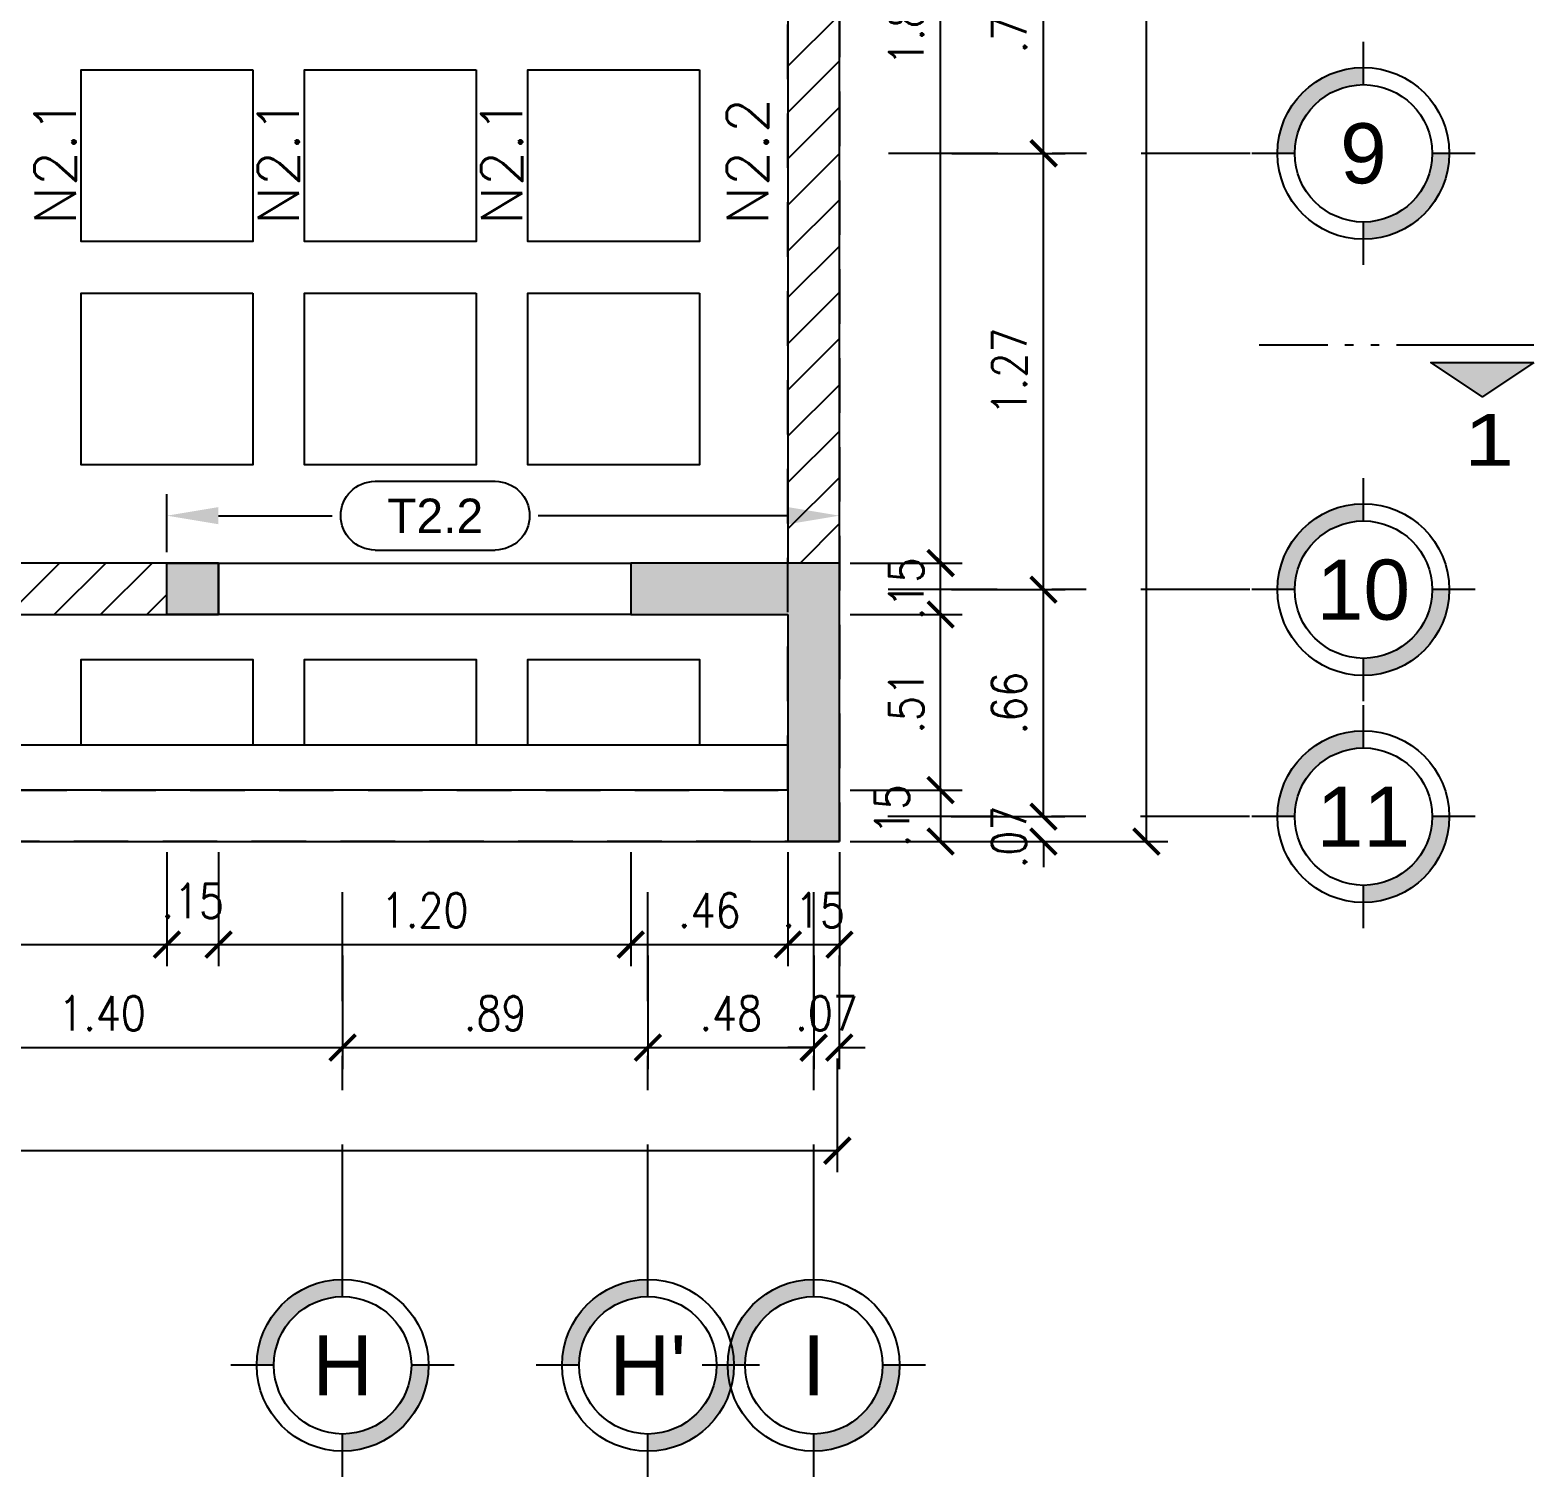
# Model space of a CAD drawing. Header units: millimetres. Extents: x -7.7 to 39.8, y -25.2 to 13.5.
# Drawn here: x 12.908 to 17.285, y -1.925 to 2.288 of the extents above; entities that cross this region are included whole.
import ezdxf
from ezdxf.enums import TextEntityAlignment as Align

# ---------------------------------------------------------------- set-up
doc = ezdxf.new("R2010")
doc.units = ezdxf.units.MM
doc.header["$LTSCALE"] = 0.05
doc.linetypes.add('DASHDOT2', pattern=[12.7, 6.35, -3.175, 0, -3.175])
doc.linetypes.add('HIDDEN2', pattern=[4.7625, 3.175, -1.5875])
for name, color, linetype in [('ACOTADO', 2, 'Continuous'), ('AZOTEA$0$PRETIL', 2, 'HIDDEN2'), ('EJES', 1, 'DASHDOT2'), ('PLANTA ALTA$0$ACHURADO', 1, 'Continuous'), ('PLANTA ALTA$0$CANT_VIS', 3, 'Continuous'), ('PLANTA ALTA$0$CONT_CORTE', 4, 'Continuous'), ('PLANTA ALTA$0$LOSA', 254, 'Continuous'), ('TXT_IND', 2, 'Continuous')]:
    doc.layers.add(name, color=color, linetype=linetype)
doc.styles.add('ACOTAMIENTOS', font='romans.shx', dxfattribs={"width": 0.85})
doc.styles.add('ARIAL', font='arial.ttf')
doc.styles.get("Standard").update_dxf_attribs({"font": 'romans.shx'})
doc.dimstyles.new('ACOTA_50', dxfattribs={"dimscale": 0.05, "dimtxt": 2, "dimasz": 1.5, "dimexe": 1.25, "dimexo": 0.625, "dimgap": 1, "dimtad": 1, "dimzin": 4, "dimdsep": 46, "dimtxsty": 'ACOTAMIENTOS', "dimblk1": 'ARCHTICK', "dimblk2": 'ARCHTICK', "dimsah": 1, "dimcen": 1.5, "dimclrd": 1, "dimclre": 1, "dimclrt": 256, "dimadec": 0, "dimazin": 0, "dimtfac": 1, "dimtofl": 0, "dimtmove": 2, "dimatfit": 3, "dimfxl": 0, "dimtolj": 1, "dimtzin": 0, "dimarcsym": 0})

# ---------------------------------------------------------------- blocks, each defined once
blk = doc.blocks.new('CORTE')
at = {"layer": 'TXT_IND'}
blk.add_hatch(color=7, dxfattribs=at).paths.add_polyline_path([(-0.8, 0.05), (-0.5, 0.05), (-0.65, 0.15)])
at = {"layer": 'TXT_IND', "color": 7}
for p, q in [((-0.8, 0), (-0.4, 0)), ((-0.35, 0), (-0.325, 0)), ((-0.275, 0), (-0.25, 0)), ((-0.2, 0), (0, 0))]:
    blk.add_line(p, q, dxfattribs=at)
blk.add_lwpolyline([(-0.8, 0.05), (-0.65, 0.15), (-0.5, 0.05)], close=True, dxfattribs=at)
at = {"layer": 'TXT_IND', "color": 7, "style": 'ARIAL', "text_generation_flag": 6, "width": 1.25}
blk.add_attdef('1', text='', height=0.15, rotation=180, dxfattribs=at).set_placement((-0.65, 0.275), align=Align.MIDDLE_CENTER)
blk = doc.blocks.new('EJE')
at = {"layer": 'EJES', "linetype": 'Continuous'}
for points in [[(-0.25, 0), (-0.2, 0, -0.414214), (0, 0.2), (0, 0.25, 0.414214)], [(0.25, 0), (0.2, 0, -0.414214), (0, -0.2), (0, -0.25, 0.414214)]]:
    blk.add_hatch(color=256, dxfattribs=at).paths.add_polyline_path(points)
at = {"layer": 'EJES', "color": 1, "linetype": 'Continuous'}
for p, q in [((0, 0.2), (0, 0.325)), ((-0.2, 0), (-0.325, 0)), ((0.325, 0), (0.2, 0)), ((0, -0.325), (0, -0.2))]:
    blk.add_line(p, q, dxfattribs=at)
at = {"layer": 'EJES', "color": 3, "linetype": 'Continuous'}
for radius in [0.25, 0.2]:
    blk.add_circle((0, 0), radius, dxfattribs=at)
at = {"layer": 'EJES', "color": 4, "linetype": 'Continuous', "style": 'ARIAL'}
blk.add_attdef('EJE', text='', height=0.175, dxfattribs=at).set_placement((0, 0), align=Align.MIDDLE_CENTER)
blk = doc.blocks.new('_ARCHTICK')
at = {"color": 0, "linetype": 'ByBlock', "const_width": 0.15}
blk.add_lwpolyline([(-0.5, -0.5), (0.5, 0.5)], dxfattribs=at)
blk = doc.blocks.new('*D59')
at = {"layer": 'ACOTADO', "color": 1, "lineweight": -2}
for p, q in [((12.4179, -0.4063), (12.4179, -0.7375)), ((13.8179, -0.4063), (13.8179, -0.7375)), ((12.4179, -0.675), (13.8179, -0.675))]:
    blk.add_line(p, q, dxfattribs=at)
at = {"layer": 'DEFPOINTS', "color": 0}
for p in [(12.4179, -0.375), (13.8179, -0.375), (13.8179, -0.675)]:
    blk.add_point(p, dxfattribs=at)
at = {"layer": 'ACOTADO', "color": 1, "lineweight": -2, "xscale": 0.07500000000000001, "yscale": 0.07500000000000001, "zscale": 0.07500000000000001, "rotation": 180}
blk.add_blockref('_ARCHTICK', (12.4179, -0.675), dxfattribs=at)
at = {"layer": 'ACOTADO', "color": 1, "lineweight": -2, "xscale": 0.07500000000000001, "yscale": 0.07500000000000001, "zscale": 0.07500000000000001}
blk.add_blockref('_ARCHTICK', (13.8179, -0.675), dxfattribs=at)
at = {"layer": 'ACOTADO', "insert": (13.1179, -0.575), "char_height": 0.1, "attachment_point": 5, "style": 'ACOTAMIENTOS'}
blk.add_mtext('\\A1;1.40', dxfattribs=at)
blk = doc.blocks.new('*D60')
at = {"layer": 'ACOTADO', "color": 1, "lineweight": -2}
for p, q in [((13.8179, -0.4063), (13.8179, -0.7375)), ((14.7065, -0.4063), (14.7065, -0.7375)), ((13.8179, -0.675), (14.7065, -0.675))]:
    blk.add_line(p, q, dxfattribs=at)
at = {"layer": 'DEFPOINTS', "color": 0}
for p in [(13.8179, -0.375), (14.7065, -0.375), (14.7065, -0.675)]:
    blk.add_point(p, dxfattribs=at)
at = {"layer": 'ACOTADO', "color": 1, "lineweight": -2, "xscale": 0.07500000000000001, "yscale": 0.07500000000000001, "zscale": 0.07500000000000001, "rotation": 180}
blk.add_blockref('_ARCHTICK', (13.8179, -0.675), dxfattribs=at)
at = {"layer": 'ACOTADO', "color": 1, "lineweight": -2, "xscale": 0.07500000000000001, "yscale": 0.07500000000000001, "zscale": 0.07500000000000001}
blk.add_blockref('_ARCHTICK', (14.7065, -0.675), dxfattribs=at)
at = {"layer": 'ACOTADO', "insert": (14.2622, -0.575), "char_height": 0.1, "attachment_point": 5, "style": 'ACOTAMIENTOS'}
blk.add_mtext('\\A1;.89', dxfattribs=at)
blk = doc.blocks.new('*D61')
at = {"layer": 'ACOTADO', "color": 1, "lineweight": -2}
for p, q in [((14.7065, -0.4063), (14.7065, -0.7375)), ((15.1891, -0.4063), (15.1891, -0.7375)), ((14.7065, -0.675), (15.1891, -0.675))]:
    blk.add_line(p, q, dxfattribs=at)
at = {"layer": 'DEFPOINTS', "color": 0}
for p in [(14.7065, -0.375), (15.1891, -0.375), (15.1891, -0.675)]:
    blk.add_point(p, dxfattribs=at)
at = {"layer": 'ACOTADO', "color": 1, "lineweight": -2, "xscale": 0.07500000000000001, "yscale": 0.07500000000000001, "zscale": 0.07500000000000001, "rotation": 180}
blk.add_blockref('_ARCHTICK', (14.7065, -0.675), dxfattribs=at)
at = {"layer": 'ACOTADO', "color": 1, "lineweight": -2, "xscale": 0.07500000000000001, "yscale": 0.07500000000000001, "zscale": 0.07500000000000001}
blk.add_blockref('_ARCHTICK', (15.1891, -0.675), dxfattribs=at)
at = {"layer": 'ACOTADO', "insert": (14.9478, -0.575), "char_height": 0.1, "attachment_point": 5, "style": 'ACOTAMIENTOS'}
blk.add_mtext('\\A1;.48', dxfattribs=at)
blk = doc.blocks.new('*D62')
at = {"layer": 'ACOTADO', "color": 1, "lineweight": -2}
for p, q in [((15.1891, -0.4063), (15.1891, -0.7375)), ((15.2635, -0.4068), (15.2635, -0.7375)), ((15.1891, -0.675), (15.1141, -0.675)), ((15.2635, -0.675), (15.3385, -0.675))]:
    blk.add_line(p, q, dxfattribs=at)
at = {"layer": 'DEFPOINTS', "color": 0}
for p in [(15.1891, -0.375), (15.2635, -0.3756), (15.2635, -0.675)]:
    blk.add_point(p, dxfattribs=at)
at = {"layer": 'ACOTADO', "color": 1, "lineweight": -2, "xscale": 0.07500000000000001, "yscale": 0.07500000000000001, "zscale": 0.07500000000000001}
blk.add_blockref('_ARCHTICK', (15.1891, -0.675), dxfattribs=at)
at = {"layer": 'ACOTADO', "color": 1, "lineweight": -2, "xscale": 0.07500000000000001, "yscale": 0.07500000000000001, "zscale": 0.07500000000000001, "rotation": 180}
blk.add_blockref('_ARCHTICK', (15.2635, -0.675), dxfattribs=at)
at = {"layer": 'ACOTADO', "insert": (15.2263, -0.575), "char_height": 0.1, "attachment_point": 5, "style": 'ACOTAMIENTOS'}
blk.add_mtext('\\A1;.07', dxfattribs=at)
blk = doc.blocks.new('*D63')
at = {"layer": 'ACOTADO', "color": 1, "lineweight": -2}
for p, q in [((-2.3007, -0.7063), (-2.3007, -1.0375)), ((15.2577, -0.7063), (15.2577, -1.0375)), ((-2.3007, -0.975), (15.2577, -0.975))]:
    blk.add_line(p, q, dxfattribs=at)
at = {"layer": 'DEFPOINTS', "color": 0}
for p in [(-2.3007, -0.675), (15.2577, -0.675), (15.2577, -0.975)]:
    blk.add_point(p, dxfattribs=at)
at = {"layer": 'ACOTADO', "color": 1, "lineweight": -2, "xscale": 0.07500000000000001, "yscale": 0.07500000000000001, "zscale": 0.07500000000000001, "rotation": 180}
blk.add_blockref('_ARCHTICK', (-2.3007, -0.975), dxfattribs=at)
at = {"layer": 'ACOTADO', "color": 1, "lineweight": -2, "xscale": 0.07500000000000001, "yscale": 0.07500000000000001, "zscale": 0.07500000000000001}
blk.add_blockref('_ARCHTICK', (15.2577, -0.975), dxfattribs=at)
at = {"layer": 'ACOTADO', "insert": (7.5499, -0.875), "char_height": 0.1, "attachment_point": 5, "style": 'ACOTAMIENTOS'}
blk.add_mtext('\\A1;17.56', dxfattribs=at)
blk = doc.blocks.new('*D64')
at = {"layer": 'ACOTADO', "color": 1, "lineweight": -2}
for p, q in [((15.8578, -0.0025), (15.8578, 0.0725)), ((15.589, -0.0025), (15.9203, -0.0025)), ((15.5897, -0.075), (15.9203, -0.075)), ((15.8578, -0.075), (15.8578, -0.15))]:
    blk.add_line(p, q, dxfattribs=at)
at = {"layer": 'DEFPOINTS', "color": 0}
for p in [(15.5578, -0.0025), (15.8578, -0.0025), (15.5585, -0.075)]:
    blk.add_point(p, dxfattribs=at)
at = {"layer": 'ACOTADO', "color": 1, "lineweight": -2, "xscale": 0.07500000000000001, "yscale": 0.07500000000000001, "zscale": 0.07500000000000001}
for p, rotation in [((15.8578, -0.0025), 270), ((15.8578, -0.075), 90)]:
    blk.add_blockref('_ARCHTICK', p, dxfattribs=dict(at, rotation=rotation))
at = {"layer": 'ACOTADO', "insert": (15.7578, -0.0616), "char_height": 0.1, "attachment_point": 5, "rotation": 90, "style": 'ACOTAMIENTOS'}
blk.add_mtext('\\A1;.07', dxfattribs=at)
blk = doc.blocks.new('*D65')
at = {"layer": 'ACOTADO', "color": 1, "lineweight": -2}
for p, q in [((15.5898, 0.6585), (15.9204, 0.6585)), ((15.8579, -0.0025), (15.8579, 0.6585)), ((15.589, -0.0025), (15.9204, -0.0025))]:
    blk.add_line(p, q, dxfattribs=at)
at = {"layer": 'DEFPOINTS', "color": 0}
for p in [(15.5586, 0.6585), (15.8579, 0.6585), (15.5578, -0.0025)]:
    blk.add_point(p, dxfattribs=at)
at = {"layer": 'ACOTADO', "color": 1, "lineweight": -2, "xscale": 0.07500000000000001, "yscale": 0.07500000000000001, "zscale": 0.07500000000000001}
for p, rotation in [((15.8579, 0.6585), 90), ((15.8579, -0.0025), 270)]:
    blk.add_blockref('_ARCHTICK', p, dxfattribs=dict(at, rotation=rotation))
at = {"layer": 'ACOTADO', "insert": (15.7579, 0.328), "char_height": 0.1, "attachment_point": 5, "rotation": 90, "style": 'ACOTAMIENTOS'}
blk.add_mtext('\\A1;.66', dxfattribs=at)
blk = doc.blocks.new('*D66')
at = {"layer": 'ACOTADO', "color": 1, "lineweight": -2}
for p, q in [((15.5913, 1.9289), (15.9206, 1.9289)), ((15.8581, 0.6585), (15.8581, 1.9289)), ((15.5898, 0.6585), (15.9206, 0.6585))]:
    blk.add_line(p, q, dxfattribs=at)
at = {"layer": 'DEFPOINTS', "color": 0}
for p in [(15.5601, 1.9289), (15.8581, 1.9289), (15.5586, 0.6585)]:
    blk.add_point(p, dxfattribs=at)
at = {"layer": 'ACOTADO', "color": 1, "lineweight": -2, "xscale": 0.07500000000000001, "yscale": 0.07500000000000001, "zscale": 0.07500000000000001}
for p, rotation in [((15.8581, 1.9289), 90), ((15.8581, 0.6585), 270)]:
    blk.add_blockref('_ARCHTICK', p, dxfattribs=dict(at, rotation=rotation))
at = {"layer": 'ACOTADO', "insert": (15.7581, 1.2937), "char_height": 0.1, "attachment_point": 5, "rotation": 90, "style": 'ACOTAMIENTOS'}
blk.add_mtext('\\A1;1.27', dxfattribs=at)
blk = doc.blocks.new('*D67')
at = {"layer": 'ACOTADO', "color": 1, "lineweight": -2}
for p, q in [((15.5922, 2.6935), (15.9208, 2.6935)), ((15.8583, 1.9289), (15.8583, 2.6935)), ((15.5913, 1.9289), (15.9208, 1.9289))]:
    blk.add_line(p, q, dxfattribs=at)
at = {"layer": 'DEFPOINTS', "color": 0}
for p in [(15.561, 2.6935), (15.8583, 2.6935), (15.5601, 1.9289)]:
    blk.add_point(p, dxfattribs=at)
at = {"layer": 'ACOTADO', "color": 1, "lineweight": -2, "xscale": 0.07500000000000001, "yscale": 0.07500000000000001, "zscale": 0.07500000000000001}
for p, rotation in [((15.8583, 2.6935), 90), ((15.8583, 1.9289), 270)]:
    blk.add_blockref('_ARCHTICK', p, dxfattribs=dict(at, rotation=rotation))
at = {"layer": 'ACOTADO', "insert": (15.7583, 2.3112), "char_height": 0.1, "attachment_point": 5, "rotation": 90, "style": 'ACOTAMIENTOS'}
blk.add_mtext('\\A1;.76', dxfattribs=at)
blk = doc.blocks.new('*D74')
at = {"layer": 'ACOTADO', "color": 1, "lineweight": -2}
for p, q in [((15.8968, 6.5072), (16.2201, 6.5072)), ((16.1576, -0.075), (16.1576, 6.5072)), ((15.8887, -0.075), (16.2201, -0.075))]:
    blk.add_line(p, q, dxfattribs=at)
at = {"layer": 'DEFPOINTS', "color": 0}
for p in [(15.8656, 6.5072), (16.1576, 6.5072), (15.8574, -0.075)]:
    blk.add_point(p, dxfattribs=at)
at = {"layer": 'ACOTADO', "color": 1, "lineweight": -2, "xscale": 0.07500000000000001, "yscale": 0.07500000000000001, "zscale": 0.07500000000000001}
for p, rotation in [((16.1576, 6.5072), 90), ((16.1576, -0.075), 270)]:
    blk.add_blockref('_ARCHTICK', p, dxfattribs=dict(at, rotation=rotation))
at = {"layer": 'ACOTADO', "insert": (16.0576, 3.8658), "char_height": 0.1, "attachment_point": 5, "rotation": 90, "style": 'ACOTAMIENTOS'}
blk.add_mtext('\\A1;6.58', dxfattribs=at)
blk = doc.blocks.new('*D112')
at = {"layer": 'ACOTADO', "color": 1, "lineweight": -2}
for p, q in [((15.1141, -0.1062), (15.1141, -0.4375)), ((15.2641, -0.1063), (15.2641, -0.4375)), ((15.1141, -0.375), (15.2641, -0.375))]:
    blk.add_line(p, q, dxfattribs=at)
at = {"layer": 'DEFPOINTS', "color": 0}
for p in [(15.1141, -0.075), (15.2641, -0.075), (15.2641, -0.375)]:
    blk.add_point(p, dxfattribs=at)
at = {"layer": 'ACOTADO', "color": 1, "lineweight": -2, "xscale": 0.07500000000000001, "yscale": 0.07500000000000001, "zscale": 0.07500000000000001, "rotation": 180}
blk.add_blockref('_ARCHTICK', (15.1141, -0.375), dxfattribs=at)
at = {"layer": 'ACOTADO', "color": 1, "lineweight": -2, "xscale": 0.07500000000000001, "yscale": 0.07500000000000001, "zscale": 0.07500000000000001}
blk.add_blockref('_ARCHTICK', (15.2641, -0.375), dxfattribs=at)
at = {"layer": 'ACOTADO', "insert": (15.1891, -0.275), "char_height": 0.1, "attachment_point": 5, "style": 'ACOTAMIENTOS'}
blk.add_mtext('\\A1;.15', dxfattribs=at)
blk = doc.blocks.new('*D118')
at = {"layer": 'ACOTADO', "color": 1, "lineweight": -2}
for p, q in [((15.2953, 0.586), (15.621, 0.586)), ((15.5585, 0.075), (15.5585, 0.586)), ((15.2953, 0.075), (15.621, 0.075))]:
    blk.add_line(p, q, dxfattribs=at)
at = {"layer": 'DEFPOINTS', "color": 0}
for p in [(15.2641, 0.586), (15.5585, 0.586), (15.2641, 0.075)]:
    blk.add_point(p, dxfattribs=at)
at = {"layer": 'ACOTADO', "color": 1, "lineweight": -2, "xscale": 0.07500000000000001, "yscale": 0.07500000000000001, "zscale": 0.07500000000000001}
for p, rotation in [((15.5585, 0.586), 90), ((15.5585, 0.075), 270)]:
    blk.add_blockref('_ARCHTICK', p, dxfattribs=dict(at, rotation=rotation))
at = {"layer": 'ACOTADO', "insert": (15.4585, 0.3305), "char_height": 0.1, "attachment_point": 5, "rotation": 90, "style": 'ACOTAMIENTOS'}
blk.add_mtext('\\A1;.51', dxfattribs=at)
blk = doc.blocks.new('*D119')
at = {"layer": 'ACOTADO', "color": 1, "lineweight": -2}
for p, q in [((15.2953, 0.736), (15.621, 0.736)), ((15.5585, 0.586), (15.5585, 0.736)), ((15.2953, 0.586), (15.621, 0.586))]:
    blk.add_line(p, q, dxfattribs=at)
at = {"layer": 'DEFPOINTS', "color": 0}
for p in [(15.2641, 0.736), (15.5585, 0.736), (15.2641, 0.586)]:
    blk.add_point(p, dxfattribs=at)
at = {"layer": 'ACOTADO', "color": 1, "lineweight": -2, "xscale": 0.07500000000000001, "yscale": 0.07500000000000001, "zscale": 0.07500000000000001}
for p, rotation in [((15.5585, 0.736), 90), ((15.5585, 0.586), 270)]:
    blk.add_blockref('_ARCHTICK', p, dxfattribs=dict(at, rotation=rotation))
at = {"layer": 'ACOTADO', "insert": (15.4585, 0.661), "char_height": 0.1, "attachment_point": 5, "rotation": 90, "style": 'ACOTAMIENTOS'}
blk.add_mtext('\\A1;.15', dxfattribs=at)
blk = doc.blocks.new('*D120')
at = {"layer": 'ACOTADO', "color": 1, "lineweight": -2}
for p, q in [((15.2953, 2.621), (15.621, 2.621)), ((15.5585, 0.736), (15.5585, 2.621)), ((15.2953, 0.736), (15.621, 0.736))]:
    blk.add_line(p, q, dxfattribs=at)
at = {"layer": 'DEFPOINTS', "color": 0}
for p in [(15.2641, 2.621), (15.5585, 2.621), (15.2641, 0.736)]:
    blk.add_point(p, dxfattribs=at)
at = {"layer": 'ACOTADO', "color": 1, "lineweight": -2, "xscale": 0.07500000000000001, "yscale": 0.07500000000000001, "zscale": 0.07500000000000001}
for p, rotation in [((15.5585, 2.621), 90), ((15.5585, 0.736), 270)]:
    blk.add_blockref('_ARCHTICK', p, dxfattribs=dict(at, rotation=rotation))
at = {"layer": 'ACOTADO', "insert": (15.4585, 2.3112), "char_height": 0.1, "attachment_point": 5, "rotation": 90, "style": 'ACOTAMIENTOS'}
blk.add_mtext('\\A1;1.89', dxfattribs=at)
blk = doc.blocks.new('*D135')
at = {"layer": 'ACOTADO', "color": 1, "lineweight": -2}
for p, q in [((11.5876, -0.1063), (11.5876, -0.4375)), ((13.3066, -0.1063), (13.3066, -0.4375)), ((11.5876, -0.375), (13.3066, -0.375))]:
    blk.add_line(p, q, dxfattribs=at)
at = {"layer": 'DEFPOINTS', "color": 0}
for p in [(11.5876, -0.075), (13.3066, -0.075), (13.3066, -0.375)]:
    blk.add_point(p, dxfattribs=at)
at = {"layer": 'ACOTADO', "color": 1, "lineweight": -2, "xscale": 0.07500000000000001, "yscale": 0.07500000000000001, "zscale": 0.07500000000000001, "rotation": 180}
blk.add_blockref('_ARCHTICK', (11.5876, -0.375), dxfattribs=at)
at = {"layer": 'ACOTADO', "color": 1, "lineweight": -2, "xscale": 0.07500000000000001, "yscale": 0.07500000000000001, "zscale": 0.07500000000000001}
blk.add_blockref('_ARCHTICK', (13.3066, -0.375), dxfattribs=at)
at = {"layer": 'ACOTADO', "insert": (12.4471, -0.275), "char_height": 0.1, "attachment_point": 5, "style": 'ACOTAMIENTOS'}
blk.add_mtext('\\A1;1.72', dxfattribs=at)
blk = doc.blocks.new('*D136')
at = {"layer": 'ACOTADO', "color": 1, "lineweight": -2}
for p, q in [((13.3066, -0.1063), (13.3066, -0.4375)), ((13.4566, -0.1063), (13.4566, -0.4375)), ((13.3066, -0.375), (13.4566, -0.375))]:
    blk.add_line(p, q, dxfattribs=at)
at = {"layer": 'DEFPOINTS', "color": 0}
for p in [(13.3066, -0.075), (13.4566, -0.075), (13.4566, -0.375)]:
    blk.add_point(p, dxfattribs=at)
at = {"layer": 'ACOTADO', "color": 1, "lineweight": -2, "xscale": 0.07500000000000001, "yscale": 0.07500000000000001, "zscale": 0.07500000000000001, "rotation": 180}
blk.add_blockref('_ARCHTICK', (13.3066, -0.375), dxfattribs=at)
at = {"layer": 'ACOTADO', "color": 1, "lineweight": -2, "xscale": 0.07500000000000001, "yscale": 0.07500000000000001, "zscale": 0.07500000000000001}
blk.add_blockref('_ARCHTICK', (13.4566, -0.375), dxfattribs=at)
at = {"layer": 'ACOTADO', "insert": (13.3816, -0.2479), "char_height": 0.1, "attachment_point": 5, "style": 'ACOTAMIENTOS'}
blk.add_mtext('\\A1;.15', dxfattribs=at)
blk = doc.blocks.new('*D137')
at = {"layer": 'ACOTADO', "color": 1, "lineweight": -2}
for p, q in [((13.4566, -0.1063), (13.4566, -0.4375)), ((14.6566, -0.1063), (14.6566, -0.4375)), ((13.4566, -0.375), (14.6566, -0.375))]:
    blk.add_line(p, q, dxfattribs=at)
at = {"layer": 'DEFPOINTS', "color": 0}
for p in [(13.4566, -0.075), (14.6566, -0.075), (14.6566, -0.375)]:
    blk.add_point(p, dxfattribs=at)
at = {"layer": 'ACOTADO', "color": 1, "lineweight": -2, "xscale": 0.07500000000000001, "yscale": 0.07500000000000001, "zscale": 0.07500000000000001, "rotation": 180}
blk.add_blockref('_ARCHTICK', (13.4566, -0.375), dxfattribs=at)
at = {"layer": 'ACOTADO', "color": 1, "lineweight": -2, "xscale": 0.07500000000000001, "yscale": 0.07500000000000001, "zscale": 0.07500000000000001}
blk.add_blockref('_ARCHTICK', (14.6566, -0.375), dxfattribs=at)
at = {"layer": 'ACOTADO', "insert": (14.0566, -0.275), "char_height": 0.1, "attachment_point": 5, "style": 'ACOTAMIENTOS'}
blk.add_mtext('\\A1;1.20', dxfattribs=at)
blk = doc.blocks.new('*D138')
at = {"layer": 'ACOTADO', "color": 1, "lineweight": -2}
for p, q in [((14.6566, -0.1063), (14.6566, -0.4375)), ((15.1141, -0.1063), (15.1141, -0.4375)), ((14.6566, -0.375), (15.1141, -0.375))]:
    blk.add_line(p, q, dxfattribs=at)
at = {"layer": 'DEFPOINTS', "color": 0}
for p in [(14.6566, -0.075), (15.1141, -0.075), (15.1141, -0.375)]:
    blk.add_point(p, dxfattribs=at)
at = {"layer": 'ACOTADO', "color": 1, "lineweight": -2, "xscale": 0.07500000000000001, "yscale": 0.07500000000000001, "zscale": 0.07500000000000001, "rotation": 180}
blk.add_blockref('_ARCHTICK', (14.6566, -0.375), dxfattribs=at)
at = {"layer": 'ACOTADO', "color": 1, "lineweight": -2, "xscale": 0.07500000000000001, "yscale": 0.07500000000000001, "zscale": 0.07500000000000001}
blk.add_blockref('_ARCHTICK', (15.1141, -0.375), dxfattribs=at)
at = {"layer": 'ACOTADO', "insert": (14.8853, -0.275), "char_height": 0.1, "attachment_point": 5, "style": 'ACOTAMIENTOS'}
blk.add_mtext('\\A1;.46', dxfattribs=at)
blk = doc.blocks.new('*D143')
at = {"layer": 'ACOTADO', "color": 1, "lineweight": -2}
for p, q in [((15.2953, 0.075), (15.621, 0.075)), ((15.5585, 0.075), (15.5585, -0.075)), ((15.2953, -0.075), (15.621, -0.075))]:
    blk.add_line(p, q, dxfattribs=at)
at = {"layer": 'DEFPOINTS', "color": 0}
for p in [(15.2641, 0.075), (15.2641, -0.075), (15.5585, -0.075)]:
    blk.add_point(p, dxfattribs=at)
at = {"layer": 'ACOTADO', "color": 1, "lineweight": -2, "xscale": 0.07500000000000001, "yscale": 0.07500000000000001, "zscale": 0.07500000000000001}
for p, rotation in [((15.5585, 0.075), 90), ((15.5585, -0.075), 270)]:
    blk.add_blockref('_ARCHTICK', p, dxfattribs=dict(at, rotation=rotation))
at = {"layer": 'ACOTADO', "insert": (15.4173, 0), "char_height": 0.1, "attachment_point": 5, "rotation": 90, "style": 'ACOTAMIENTOS'}
blk.add_mtext('\\A1;.15', dxfattribs=at)
blk = doc.blocks.new('*D165')
at = {"layer": 'DEFPOINTS', "color": 0, "linetype": 'Continuous'}
for p in [(15.2641, 0.2055), (-2.3007, 0.0676), (15.2641, 0.0676)]:
    blk.add_point(p, dxfattribs=at)
at = {"layer": 'TXT_IND', "color": 1, "linetype": 'Continuous', "lineweight": -2}
for p, q in [((-2.3007, 0.0988), (-2.3007, 0.268)), ((15.2641, 0.0988), (15.2641, 0.268)), ((-2.1507, 0.2055), (-1.1714, 0.2055)), ((15.1141, 0.2055), (-0.5714, 0.2055))]:
    blk.add_line(p, q, dxfattribs=at)
at = {"layer": 'TXT_IND', "color": 1, "linetype": 'Continuous'}
for points in [[(-2.1507, 0.2305), (-2.1507, 0.1805), (-2.3007, 0.2055)], [(15.1141, 0.2305), (15.1141, 0.1805), (15.2641, 0.2055)]]:
    blk.add_solid(points, dxfattribs=at)
at = {"layer": 'TXT_IND', "linetype": 'Continuous', "insert": (-0.8714, 0.2055), "char_height": 0.1, "attachment_point": 5}
blk.add_mtext('\\A1;     ', dxfattribs=at)
blk = doc.blocks.new('*D166')
at = {"layer": 'DEFPOINTS', "color": 0, "linetype": 'Continuous'}
for p in [(15.2641, 0.8739), (13.3066, 0.736), (15.2641, 0.736)]:
    blk.add_point(p, dxfattribs=at)
at = {"layer": 'TXT_IND', "color": 1, "linetype": 'Continuous', "lineweight": -2}
for p, q in [((13.3066, 0.7672), (13.3066, 0.9364)), ((15.2641, 0.7672), (15.2641, 0.9364)), ((13.4566, 0.8739), (13.7872, 0.8739)), ((15.1141, 0.8739), (14.3872, 0.8739))]:
    blk.add_line(p, q, dxfattribs=at)
at = {"layer": 'TXT_IND', "color": 1, "linetype": 'Continuous'}
for points in [[(13.4566, 0.8989), (13.4566, 0.8489), (13.3066, 0.8739)], [(15.1141, 0.8989), (15.1141, 0.8489), (15.2641, 0.8739)]]:
    blk.add_solid(points, dxfattribs=at)
at = {"layer": 'TXT_IND', "linetype": 'Continuous', "insert": (14.0872, 0.8739), "char_height": 0.1, "attachment_point": 5}
blk.add_mtext('\\A1;     ', dxfattribs=at)
blk = doc.blocks.new('ETIQUETA')
at = {"layer": 'TXT_IND', "color": 3}
for p, q in [((-0.175, 0.2), (0.175, 0.2)), ((-0.175, 0), (0.175, 0))]:
    blk.add_line(p, q, dxfattribs=at)
for centre, start, end in [((-0.175, 0.1), 90, 270), ((0.175, 0.1), 270, 90)]:
    blk.add_arc(centre, 0.1, start, end, dxfattribs=at)
at = {"layer": 'TXT_IND', "color": 4, "style": 'ARIAL'}
blk.add_attdef('TEXTO', text='', height=0.1, dxfattribs=at).set_placement((0, 0.1), align=Align.MIDDLE_CENTER)

msp = doc.modelspace()

# ---------------------------------------------------------------- hatches: boundary and pattern name
at = {"layer": 'PLANTA ALTA$0$ACHURADO'}
h = msp.add_hatch(dxfattribs=at)
h.set_pattern_fill('ANSI31', color=256, scale=0.03)
h.paths.add_polyline_path([(15.2641, 2.621), (15.1141, 2.621), (15.1141, 0.736), (15.2641, 0.736)])
h = msp.add_hatch(dxfattribs=at)
h.set_pattern_fill('ANSI31', color=256, scale=0.03)
h.paths.add_polyline_path([(13.3066, 0.736), (11.5876, 0.736), (11.5876, 0.586), (13.3066, 0.586)])
h = msp.add_hatch(color=252, dxfattribs=at)
h.dxf.hatch_style = 1
h.paths.add_polyline_path([(13.4566, 0.736), (13.3066, 0.736), (13.3066, 0.586), (13.4566, 0.586)])
h = msp.add_hatch(color=252, dxfattribs=at)
h.dxf.hatch_style = 1
h.paths.add_polyline_path([(15.2641, 0.736), (15.1141, 0.736), (14.6566, 0.736), (14.6566, 0.586), (15.1141, 0.586), (15.1141, -0.075), (15.2641, -0.075)])

# ---------------------------------------------------------------- linework, layer by layer
at = {"layer": 'AZOTEA$0$PRETIL'}
for p, q in [((15.2641, 6.5075), (15.2641, -0.075)), ((15.1141, 0.075), (15.1141, 6.3575)), ((-2.1507, 0.075), (15.1141, 0.075)), ((15.2641, -0.075), (-2.3007, -0.075))]:
    msp.add_line(p, q, dxfattribs=at)
at = {"layer": 'EJES'}
for p, q in [((16.4597, 1.9289), (15.2597, 1.9289)), ((16.4584, 0.6585), (15.2584, 0.6585)), ((16.4577, -0.0025), (15.2577, -0.0025)), ((13.8179, -1.275), (13.8179, -0.075)), ((14.7065, -1.275), (14.7065, -0.075)), ((15.1891, -1.275), (15.1891, -0.075))]:
    msp.add_line(p, q, dxfattribs=at)
at = {"layer": 'PLANTA ALTA$0$CANT_VIS'}
for p, q in [((13.4566, 0.736), (14.6566, 0.736)), ((14.6566, 0.586), (13.4566, 0.586)), ((-2.1507, -0.075), (15.1141, -0.075))]:
    msp.add_line(p, q, dxfattribs=at)
at = {"layer": 'PLANTA ALTA$0$CANT_VIS', "color": 1}
msp.add_line((15.1141, 0.075), (-2.1507, 0.075), dxfattribs=at)
at = {"layer": 'PLANTA ALTA$0$CONT_CORTE'}
for p, q in [((15.1141, 6.5075), (15.1141, 0.736)), ((15.2641, -0.075), (15.2641, 6.5075)), ((13.4566, 0.736), (5.6806, 0.736)), ((13.3472, 0.736), (13.1972, 0.736)), ((13.4566, 0.586), (13.4566, 0.736)), ((15.1141, 0.736), (14.6566, 0.736)), ((14.6566, 0.736), (14.6566, 0.586)), ((14.8066, 0.736), (14.6566, 0.736)), ((15.2641, 0.736), (15.1141, 0.736)), ((5.6806, 0.586), (13.4566, 0.586)), ((14.6566, 0.586), (15.1141, 0.586)), ((15.1141, 0.586), (15.1141, -0.075)), ((15.1141, -0.075), (15.2641, -0.075))]:
    msp.add_line(p, q, dxfattribs=at)
msp.add_lwpolyline([(13.3066, 0.736), (13.4566, 0.736), (13.4566, 0.586), (13.3066, 0.586)], close=True, dxfattribs=at)
at = {"layer": 'PLANTA ALTA$0$LOSA', "color": 1}
for points in [[(13.5567, 2.1718), (13.5567, 1.6718), (13.0567, 1.6718), (13.0567, 2.1718)], [(14.2067, 2.1718), (14.2067, 1.6718), (13.7067, 1.6718), (13.7067, 2.1718)], [(14.8567, 2.1718), (14.8567, 1.6718), (14.3567, 1.6718), (14.3567, 2.1718)], [(13.5567, 1.5218), (13.5567, 1.0218), (13.0567, 1.0218), (13.0567, 1.5218)], [(14.2067, 1.5218), (14.2067, 1.0218), (13.7067, 1.0218), (13.7067, 1.5218)], [(14.8567, 1.5218), (14.8567, 1.0218), (14.3567, 1.0218), (14.3567, 1.5218)], [(13.5568, 0.2055), (13.0568, 0.2055), (13.0567, 0.4555), (13.5567, 0.4555)], [(14.2067, 0.2055), (13.7067, 0.2055), (13.7067, 0.4555), (14.2067, 0.4555)], [(14.8567, 0.2055), (14.3567, 0.2055), (14.3567, 0.4555), (14.8567, 0.4555)]]:
    msp.add_lwpolyline(points, close=True, dxfattribs=at)

# ---------------------------------------------------------------- block references
at = {"layer": 'EJES'}
for p, values in [((16.7891, 1.9289), {'EJE': '9'}), ((16.7891, 0.6585), {'EJE': '10'}), ((16.7891, -0.0025), {'EJE': '11'}), ((13.8179, -1.6), {'EJE': 'H'}), ((14.7065, -1.6), {'EJE': "H'"}), ((15.1891, -1.6), {'EJE': 'I'})]:
    msp.add_blockref('EJE', p, dxfattribs=at).add_auto_attribs(values)
at = {"layer": 'TXT_IND'}
ref = msp.add_blockref('CORTE', (16.4854, 1.3703), dxfattribs=dict(at, rotation=180))
ref.add_attrib('1', '1', dxfattribs={"color": 7, "height": 0.15, "rotation": 180, "style": 'ARIAL', "text_generation_flag": 6, "width": 1.25}).set_placement((17.155, 1.0947), align=Align.MIDDLE_CENTER)
ref = msp.add_blockref('ETIQUETA', (14.0872, 0.9739), dxfattribs=dict(at, xscale=-1, rotation=180))
ref.add_attrib('TEXTO', 'T2.2', dxfattribs={"color": 4, "height": 0.1, "style": 'ARIAL'}).set_placement((14.0872, 0.8735), align=Align.MIDDLE_CENTER)

# ---------------------------------------------------------------- texts
at = {"layer": 'TXT_IND', "color": 4, "char_height": 0.12, "attachment_point": 6, "rotation": 90}
for s, insert in [('N2.2', (14.9965, 2.0905)), ('N2.1', (12.9809, 2.0905)), ('N2.1', (13.6309, 2.0905)), ('N2.1', (14.2809, 2.0905))]:
    msp.add_mtext(s, dxfattribs=dict(at, insert=insert))

# ---------------------------------------------------------------- dimensions: what is measured, and where the dimension line sits
at = {"layer": 'ACOTADO'}
for base, p1, p2, picture, middle in [((16.1576, 6.5072), (15.8574, -0.075), (15.8656, 6.5072), '*D74', (16.0576, 3.8658)), ((15.5584773435, 2.621), (15.2640942999, 0.736), (15.2640942999, 2.621), '*D120', (15.4584773435, 2.3111909433)), ((15.5585, 0.736), (15.2641, 0.586), (15.2641, 0.736), '*D119', (15.4585, 0.661)), ((15.5585, -0.075), (15.2641, 0.075), (15.2641, -0.075), '*D143', (15.4173, 0)), ((15.8578, -0.0025), (15.5585, -0.075), (15.5578, -0.0025), '*D64', (15.7578, -0.0616))]:
    dim = msp.add_linear_dim(base=base, p1=p1, p2=p2, angle=90, dimstyle='ACOTA_50', dxfattribs=at)
    dim.commit()
    dim.dimension.update_dxf_attribs({"geometry": picture, "text_midpoint": middle, "dimtype": 160})
for base, p1, p2, picture, middle in [((15.8583, 2.6935), (15.5601, 1.9289), (15.561, 2.6935), '*D67', (15.7583, 2.3112)), ((15.8581, 1.9289), (15.5586, 0.6585), (15.5601, 1.9289), '*D66', (15.7581, 1.2937)), ((15.8579, 0.6585), (15.5578, -0.0025), (15.5586, 0.6585), '*D65', (15.7579, 0.328)), ((15.5585, 0.586), (15.2641, 0.075), (15.2641, 0.586), '*D118', (15.4585, 0.3305))]:
    dim = msp.add_linear_dim(base=base, p1=p1, p2=p2, angle=90, dimstyle='ACOTA_50', dxfattribs=at)
    dim.commit()
    dim.dimension.update_dxf_attribs({"geometry": picture, "text_midpoint": middle})
for base, p1, p2, picture, middle in [((13.3066, -0.375), (11.5876, -0.075), (13.3066, -0.075), '*D135', (12.4471, -0.275)), ((14.6566, -0.375), (13.4566, -0.075), (14.6566, -0.075), '*D137', (14.0566, -0.275)), ((15.1141, -0.375), (14.6566, -0.075), (15.1141, -0.075), '*D138', (14.8853, -0.275)), ((13.8179, -0.675), (12.4179, -0.375), (13.8179, -0.375), '*D59', (13.1179, -0.575)), ((14.7065, -0.675), (13.8179, -0.375), (14.7065, -0.375), '*D60', (14.2622, -0.575)), ((15.1891, -0.675), (14.7065, -0.375), (15.1891, -0.375), '*D61', (14.9478, -0.575))]:
    dim = msp.add_linear_dim(base=base, p1=p1, p2=p2, dimstyle='ACOTA_50', dxfattribs=at)
    dim.commit()
    dim.dimension.update_dxf_attribs({"geometry": picture, "text_midpoint": middle})
for base, p1, p2, picture, middle in [((13.4566, -0.375), (13.3066, -0.075), (13.4566, -0.075), '*D136', (13.3816, -0.2479)), ((15.2641, -0.375), (15.1141, -0.075), (15.2641, -0.075), '*D112', (15.1891, -0.275)), ((15.2635, -0.675), (15.1891, -0.375), (15.2635, -0.3756), '*D62', (15.2263, -0.575)), ((15.2577, -0.975), (-2.3007, -0.675), (15.2577, -0.675), '*D63', (7.5499, -0.875))]:
    dim = msp.add_linear_dim(base=base, p1=p1, p2=p2, dimstyle='ACOTA_50', dxfattribs=at)
    dim.commit()
    dim.dimension.update_dxf_attribs({"geometry": picture, "text_midpoint": middle, "dimtype": 160})
at = {"layer": 'TXT_IND', "linetype": 'Continuous'}
for base, p1, p2, picture, middle in [((15.2641, 0.8739), (13.3066, 0.736), (15.2641, 0.736), '*D166', (14.0872, 0.8739)), ((15.2641, 0.2055), (-2.3007, 0.0676), (15.2641, 0.0676), '*D165', (-0.8714, 0.2055))]:
    dim = msp.add_linear_dim(base=base, p1=p1, p2=p2, text='     ', dimstyle='ACOTA_50', override={"dimasz": 3, "dimtxsty": 'Standard'}, dxfattribs=at)
    dim.commit()
    dim.dimension.update_dxf_attribs({"geometry": picture, "text_midpoint": middle, "dimtype": 160})

doc.saveas('drawing.dxf')
